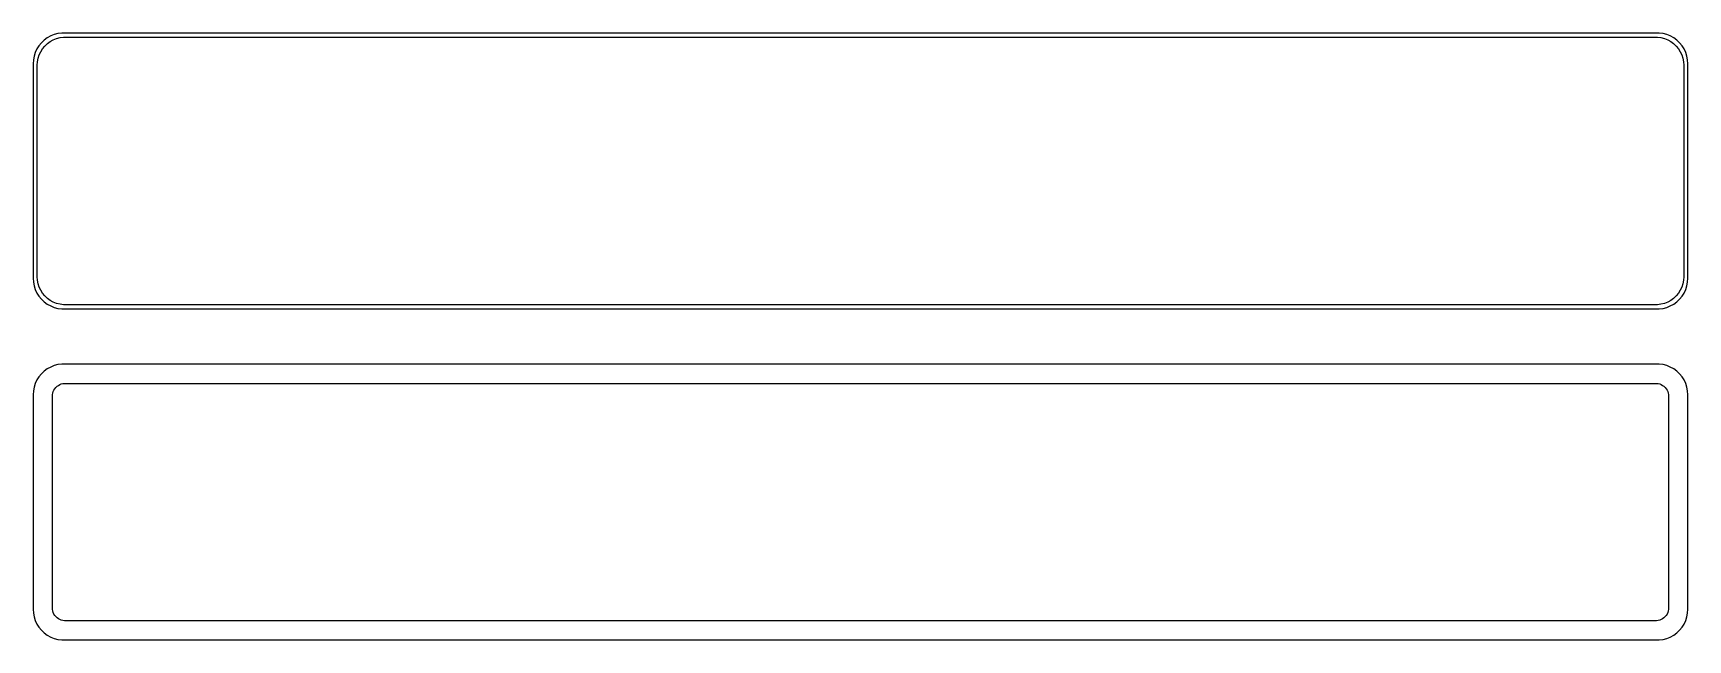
# Model space of a CAD drawing. Header units: metres. Extents: x -135 to 135, y 86 to 184.
import ezdxf

# ---------------------------------------------------------------- set-up
doc = ezdxf.new("R2010")
doc.units = ezdxf.units.M

msp = doc.modelspace()

# ---------------------------------------------------------------- linework, layer by layer
for p, q in [((-132.679, 183.722), (-133.187, 183.353)), ((-132.129, 184.024), (-132.679, 183.722)), ((-131.545, 184.255), (-132.129, 184.024)), ((-131.699, 183.393), (-131.165, 183.604)), ((-130.937, 184.411), (-131.545, 184.255)), ((-131.165, 183.604), (-130.608, 183.747)), ((-130.314, 184.49), (-130.937, 184.411)), ((-130.608, 183.747), (-130.037, 183.819)), ((130.314, 184.49), (-130.314, 184.49)), ((-130.037, 183.819), (130.037, 183.819)), ((130.037, 183.819), (130.608, 183.747)), ((130.937, 184.411), (130.314, 184.49)), ((130.608, 183.747), (131.165, 183.604)), ((131.545, 184.255), (130.937, 184.411)), ((131.165, 183.604), (131.699, 183.393)), ((132.129, 184.024), (131.545, 184.255)), ((132.679, 183.722), (132.129, 184.024)), ((133.187, 183.353), (132.679, 183.722)), ((-134.649, 181.341), (-134.843, 180.743)), ((-134.382, 181.909), (-134.649, 181.341)), ((-134.045, 182.439), (-134.382, 181.909)), ((-134.185, 180.389), (-134.007, 180.935)), ((-133.645, 182.923), (-134.045, 182.439)), ((-134.007, 180.935), (-133.762, 181.456)), ((-133.762, 181.456), (-133.454, 181.941)), ((-133.187, 183.353), (-133.645, 182.923)), ((-133.454, 181.941), (-133.088, 182.384)), ((-133.088, 182.384), (-132.668, 182.778)), ((-132.668, 182.778), (-132.203, 183.116)), ((-132.203, 183.116), (-131.699, 183.393)), ((131.699, 183.393), (132.203, 183.116)), ((132.203, 183.116), (132.668, 182.778)), ((132.668, 182.778), (133.088, 182.384)), ((133.088, 182.384), (133.454, 181.941)), ((133.645, 182.923), (133.187, 183.353)), ((133.454, 181.941), (133.762, 181.456)), ((134.045, 182.439), (133.645, 182.923)), ((133.762, 181.456), (134.007, 180.935)), ((134.007, 180.935), (134.185, 180.389)), ((134.382, 181.909), (134.045, 182.439)), ((134.649, 181.341), (134.382, 181.909)), ((134.843, 180.743), (134.649, 181.341)), ((-134.961, 180.127), (-135, 179.5)), ((-135, 179.5), (-135, 144.5)), ((-134.843, 180.743), (-134.961, 180.127)), ((-134.328, 179.25), (-134.292, 179.824)), ((-134.328, 144.75), (-134.328, 179.25)), ((-134.292, 179.824), (-134.185, 180.389)), ((134.185, 180.389), (134.292, 179.824)), ((134.292, 179.824), (134.328, 179.25)), ((134.328, 179.25), (134.328, 144.75)), ((134.961, 180.127), (134.843, 180.743)), ((135, 179.5), (134.961, 180.127)), ((135, 144.5), (135, 179.5)), ((-135, 144.5), (-134.961, 143.873)), ((-134.961, 143.873), (-134.843, 143.257)), ((-134.843, 143.257), (-134.649, 142.659)), ((-134.292, 144.176), (-134.328, 144.75)), ((-134.185, 143.611), (-134.292, 144.176)), ((-134.007, 143.065), (-134.185, 143.611)), ((134.185, 143.611), (134.007, 143.065)), ((134.292, 144.176), (134.185, 143.611)), ((134.328, 144.75), (134.292, 144.176)), ((134.649, 142.659), (134.843, 143.257)), ((134.843, 143.257), (134.961, 143.873)), ((134.961, 143.873), (135, 144.5)), ((-134.649, 142.659), (-134.382, 142.091)), ((-134.382, 142.091), (-134.045, 141.561)), ((-134.045, 141.561), (-133.645, 141.077)), ((-133.762, 142.544), (-134.007, 143.065)), ((-133.454, 142.059), (-133.762, 142.544)), ((-133.645, 141.077), (-133.187, 140.647)), ((-133.088, 141.616), (-133.454, 142.059)), ((-133.187, 140.647), (-132.679, 140.278)), ((-132.668, 141.222), (-133.088, 141.616)), ((-132.203, 140.884), (-132.668, 141.222)), ((-131.699, 140.607), (-132.203, 140.884)), ((-131.165, 140.396), (-131.699, 140.607)), ((131.699, 140.607), (131.165, 140.396)), ((132.203, 140.884), (131.699, 140.607)), ((132.668, 141.222), (132.203, 140.884)), ((133.088, 141.616), (132.668, 141.222)), ((132.679, 140.278), (133.187, 140.647)), ((133.454, 142.059), (133.088, 141.616)), ((133.187, 140.647), (133.645, 141.077)), ((133.762, 142.544), (133.454, 142.059)), ((133.645, 141.077), (134.045, 141.561)), ((134.007, 143.065), (133.762, 142.544)), ((134.045, 141.561), (134.382, 142.091)), ((134.382, 142.091), (134.649, 142.659)), ((-132.679, 140.278), (-132.129, 139.976)), ((-132.129, 139.976), (-131.545, 139.745)), ((-131.545, 139.745), (-130.937, 139.589)), ((-130.608, 140.253), (-131.165, 140.396)), ((-130.937, 139.589), (-130.314, 139.51)), ((-130.037, 140.181), (-130.608, 140.253)), ((-130.314, 139.51), (130.314, 139.51)), ((130.037, 140.181), (-130.037, 140.181)), ((130.608, 140.253), (130.037, 140.181)), ((130.314, 139.51), (130.937, 139.589)), ((131.165, 140.396), (130.608, 140.253)), ((130.937, 139.589), (131.545, 139.745)), ((131.545, 139.745), (132.129, 139.976)), ((132.129, 139.976), (132.679, 140.278)), ((-132.679, 129.722), (-133.187, 129.353)), ((-132.129, 130.024), (-132.679, 129.722)), ((-131.545, 130.255), (-132.129, 130.024)), ((-130.937, 130.411), (-131.545, 130.255)), ((-130.314, 130.49), (-130.937, 130.411)), ((130.314, 130.49), (-130.314, 130.49)), ((130.937, 130.411), (130.314, 130.49)), ((131.545, 130.255), (130.937, 130.411)), ((132.129, 130.024), (131.545, 130.255)), ((132.679, 129.722), (132.129, 130.024)), ((133.187, 129.353), (132.679, 129.722)), ((-134.649, 127.341), (-134.843, 126.743)), ((-134.382, 127.909), (-134.649, 127.341)), ((-134.045, 128.439), (-134.382, 127.909)), ((-133.645, 128.923), (-134.045, 128.439)), ((-133.187, 129.353), (-133.645, 128.923)), ((-131.095, 126.875), (-130.88, 127.031)), ((-130.88, 127.031), (-130.648, 127.159)), ((-130.648, 127.159), (-130.402, 127.256)), ((-130.402, 127.256), (-130.145, 127.322)), ((-130.145, 127.322), (-129.882, 127.355)), ((-129.882, 127.355), (129.882, 127.355)), ((129.882, 127.355), (130.145, 127.322)), ((130.145, 127.322), (130.402, 127.256)), ((130.402, 127.256), (130.648, 127.159)), ((130.648, 127.159), (130.88, 127.031)), ((130.88, 127.031), (131.095, 126.875)), ((133.645, 128.923), (133.187, 129.353)), ((134.045, 128.439), (133.645, 128.923)), ((134.382, 127.909), (134.045, 128.439)), ((134.649, 127.341), (134.382, 127.909)), ((134.843, 126.743), (134.649, 127.341)), ((-134.961, 126.127), (-135, 125.5)), ((-135, 125.5), (-135, 90.5)), ((-134.843, 126.743), (-134.961, 126.127)), ((-131.86, 125.25), (-131.843, 125.514)), ((-131.86, 90.75), (-131.86, 125.25)), ((-131.843, 125.514), (-131.793, 125.775)), ((-131.793, 125.775), (-131.711, 126.027)), ((-131.711, 126.027), (-131.599, 126.266)), ((-131.599, 126.266), (-131.457, 126.49)), ((-131.457, 126.49), (-131.288, 126.694)), ((-131.288, 126.694), (-131.095, 126.875)), ((131.095, 126.875), (131.288, 126.694)), ((131.288, 126.694), (131.457, 126.49)), ((131.457, 126.49), (131.599, 126.266)), ((131.599, 126.266), (131.711, 126.027)), ((131.711, 126.027), (131.793, 125.775)), ((131.793, 125.775), (131.843, 125.514)), ((131.843, 125.514), (131.86, 125.25)), ((131.86, 125.25), (131.86, 90.75)), ((134.961, 126.127), (134.843, 126.743)), ((135, 125.5), (134.961, 126.127)), ((135, 90.5), (135, 125.5)), ((-135, 90.5), (-134.961, 89.8733)), ((-134.961, 89.8733), (-134.843, 89.2566)), ((-134.843, 89.2566), (-134.649, 88.6594)), ((-131.843, 90.4856), (-131.86, 90.75)), ((-131.793, 90.2254), (-131.843, 90.4856)), ((-131.711, 89.9734), (-131.793, 90.2254)), ((-131.599, 89.7337), (-131.711, 89.9734)), ((-131.457, 89.51), (-131.599, 89.7337)), ((-131.288, 89.3059), (-131.457, 89.51)), ((-131.095, 89.1245), (-131.288, 89.3059)), ((-130.88, 88.9688), (-131.095, 89.1245)), ((131.095, 89.1245), (130.88, 88.9688)), ((131.288, 89.3059), (131.095, 89.1245)), ((131.457, 89.51), (131.288, 89.3059)), ((131.599, 89.7337), (131.457, 89.51)), ((131.711, 89.9734), (131.599, 89.7337)), ((131.793, 90.2254), (131.711, 89.9734)), ((131.843, 90.4856), (131.793, 90.2254)), ((131.86, 90.75), (131.843, 90.4856)), ((134.649, 88.6594), (134.843, 89.2566)), ((134.843, 89.2566), (134.961, 89.8733)), ((134.961, 89.8733), (135, 90.5)), ((-134.649, 88.6594), (-134.382, 88.0912)), ((-134.382, 88.0912), (-134.045, 87.5611)), ((-134.045, 87.5611), (-133.645, 87.0773)), ((-133.645, 87.0773), (-133.187, 86.6474)), ((-133.187, 86.6474), (-132.679, 86.2784)), ((-130.648, 88.8412), (-130.88, 88.9688)), ((-130.402, 88.7436), (-130.648, 88.8412)), ((-130.145, 88.6777), (-130.402, 88.7436)), ((-129.882, 88.6445), (-130.145, 88.6777)), ((129.882, 88.6445), (-129.882, 88.6445)), ((130.145, 88.6777), (129.882, 88.6445)), ((130.402, 88.7436), (130.145, 88.6777)), ((130.648, 88.8412), (130.402, 88.7436)), ((130.88, 88.9688), (130.648, 88.8412)), ((132.679, 86.2784), (133.187, 86.6474)), ((133.187, 86.6474), (133.645, 87.0773)), ((133.645, 87.0773), (134.045, 87.5611)), ((134.045, 87.5611), (134.382, 88.0912)), ((134.382, 88.0912), (134.649, 88.6594)), ((-132.679, 86.2784), (-132.129, 85.9759)), ((-132.129, 85.9759), (-131.545, 85.7447)), ((-131.545, 85.7447), (-130.937, 85.5886)), ((-130.937, 85.5886), (-130.314, 85.5099)), ((-130.314, 85.5099), (130.314, 85.5099)), ((130.314, 85.5099), (130.937, 85.5886)), ((130.937, 85.5886), (131.545, 85.7447)), ((131.545, 85.7447), (132.129, 85.9759)), ((132.129, 85.9759), (132.679, 86.2784))]:
    msp.add_line(p, q)

doc.saveas('drawing.dxf')
